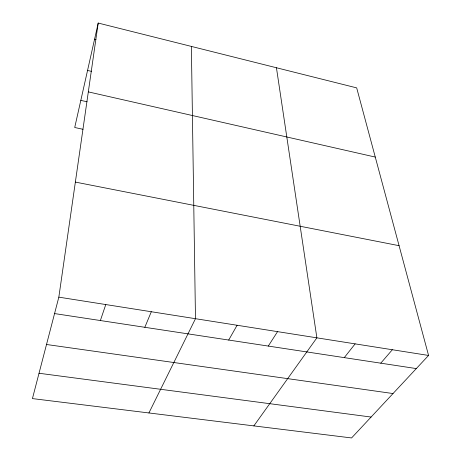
<?xml version="1.0" encoding="UTF-8"?>
<svg xmlns="http://www.w3.org/2000/svg" width="461" height="461" viewBox="0 0 461 461"><rect width="100%" height="100%" fill="white"/><g stroke="black" fill="none" stroke-linecap="round" stroke-linejoin="round"><path stroke-width="0.69" d="M58.835 297.155L98.21 23.05L356.681 87.878L428.569 355.448L351.582 437.95L32.431 398.592L58.835 297.155L428.569 355.448M98.21 23.05L74.717 127.501L82.997 129.282M100.371 320.539L105.788 304.554M144.829 327.298L151.312 311.734M148.92 412.958L195.481 318.695L191.373 46.417M228.696 340.051L237.104 325.259M268.285 346.073L277.557 331.638M253.844 425.895L316.88 337.838L276.439 67.75M344.281 357.627L355.131 343.871M380.769 363.176L392.346 349.738M39.024 373.26L371.088 417.044M46.515 344.494L393.014 393.55M54.565 313.572L416.312 368.581M75.362 182.089L399.082 245.69M80.819 100.377L87.071 101.777M88.322 91.883L375.271 157.074M87.555 70.435L91.67 71.397M94.574 39.22L95.963 39.56"/></g></svg>
